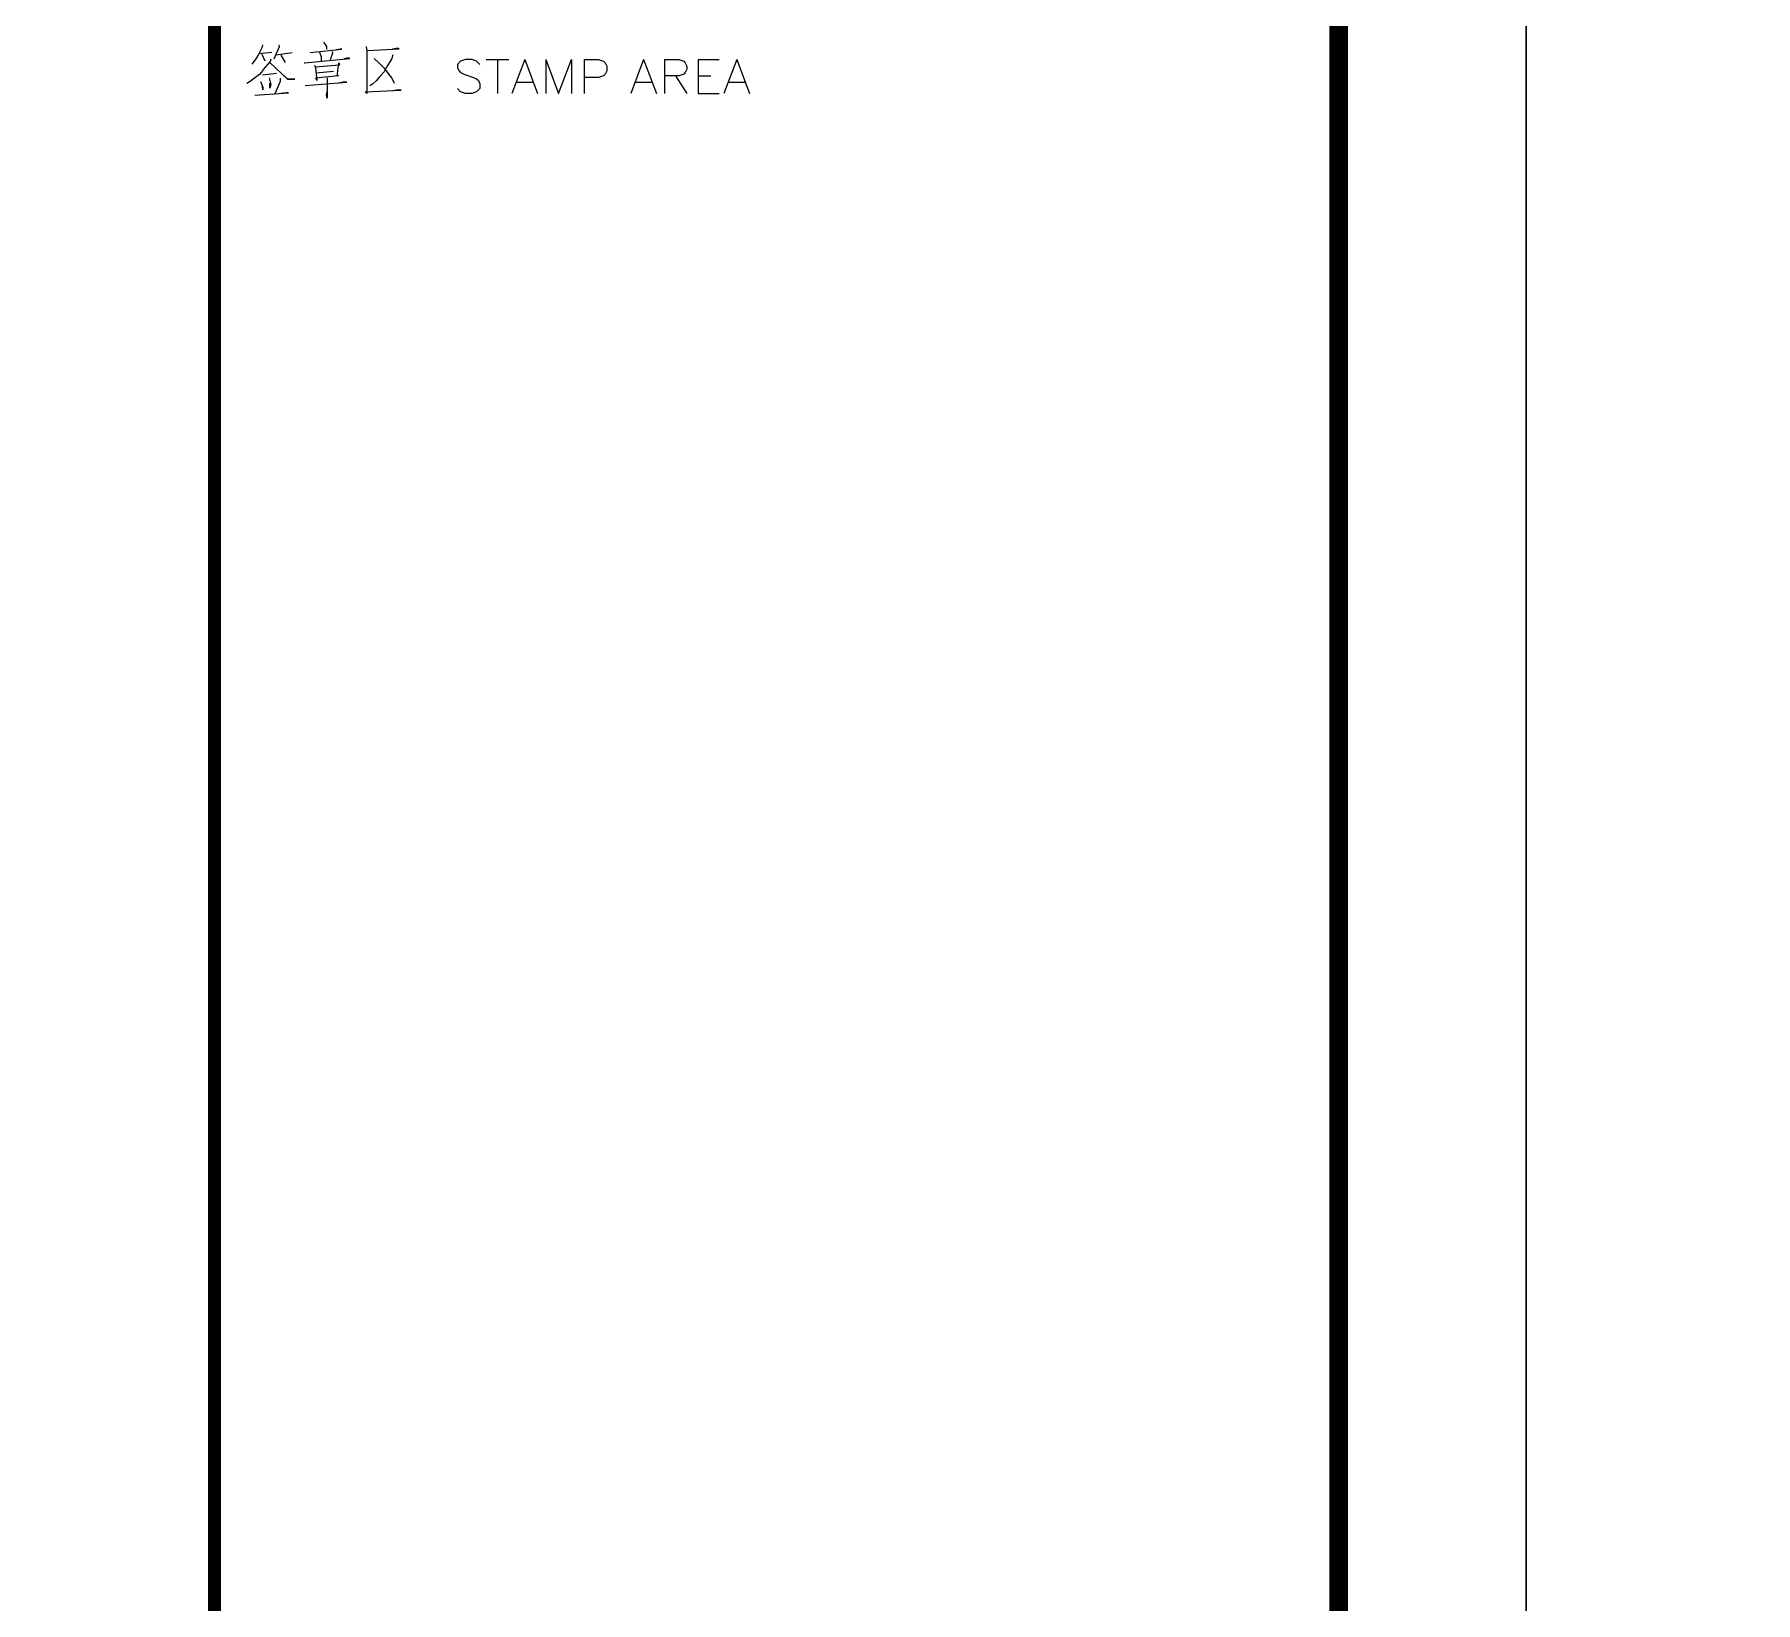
# Model space of a CAD drawing. Extents: x -9422388 to 15610651, y -1992469 to 953794.
# Drawn here: x -2521536 to -2512349, y -260617 to -252243 of the extents above; entities that cross this region are included whole.
import ezdxf

# ---------------------------------------------------------------- set-up
doc = ezdxf.new("R2010")
doc.units = 0
doc.header["$LTSCALE"] = 1000
doc.layers.add('PUB_TITLE', color=4, linetype='Continuous')

# ---------------------------------------------------------------- blocks, each defined once
blk = doc.blocks.new('TQ')
at = {"layer": 'PUB_TITLE', "const_width": 48.8}
blk.add_lwpolyline([(1746756.1, -758772.5), (1746756.1, -798756.5)], dxfattribs=at)
at = {"layer": 'PUB_TITLE'}
blk.add_lwpolyline([(1746756.1, -798756.5), (1750935.6, -798756.5), (1750935.6, -758772.5), (1746756.1, -758772.5)], close=True, dxfattribs=at)
at = {"layer": 'PUB_TITLE', "color": 140, "lineweight": 0}
for points in [[(1746933.9, -764424.2), (1746932.6, -764436), (1746919.5, -764460.1), (1746907.8, -764480.4), (1746894.7, -764496.7)], [(1746920.8, -764456.9), (1746968.6, -764452.3)], [(1746994.7, -764424.2), (1746996.7, -764432.7), (1746977.1, -764478.4)], [(1746984.9, -764462.1), (1747044.4, -764453.6)], [(1747111.7, -764453.6), (1747230, -764440.5), (1747223.4, -764440.5), (1747208.4, -764443.8)], [(1747146.3, -764452.3), (1747152.9, -764469.9), (1747152.9, -764483.7)], [(1747160.7, -764414.4), (1747170.5, -764427.5), (1747172.5, -764430.7), (1747172.5, -764440.5)], [(1747194, -764449), (1747195.3, -764455.6), (1747185.5, -764480.4)], [(1747320.2, -764430.7), (1747322.1, -764447.1), (1747322.1, -764605.2), (1747315.6, -764600), (1747450.2, -764593.5), (1747440.4, -764592.2), (1747418.9, -764595.4)], [(1747325.4, -764445.8), (1747442.4, -764439.2), (1747437.2, -764437.3), (1747417.6, -764440.5)], [(1746965.3, -764478.4), (1746963.3, -764486.9), (1746937.2, -764516.3), (1746935.9, -764519.6), (1746922.8, -764534.6), (1746899.3, -764552.3), (1746888.2, -764560.8), (1746876.4, -764568.6)], [(1746932.6, -764458.8), (1746943.7, -764483.7)], [(1746962, -764490.2), (1747028, -764552.3), (1747054.2, -764552.3), (1747028, -764551), (1747014.3, -764539.2)], [(1747003.2, -764463.4), (1747018.2, -764490.2)], [(1747088.8, -764491.5), (1747092.1, -764491.5), (1747259.4, -764475.2), (1747252.9, -764473.2), (1747238.5, -764476.5)], [(1747128, -764500), (1747131.3, -764509.8), (1747136.5, -764557.5), (1747133.3, -764547.7), (1747216.9, -764539.2), (1747211.7, -764541.2), (1747218.2, -764491.5), (1747220.2, -764500), (1747131.3, -764507.9)], [(1747418.9, -764462.1), (1747415.6, -764475.2), (1747407.8, -764488.2), (1747396, -764507.9), (1747386.2, -764524.8), (1747371.2, -764542.5), (1747356.8, -764558.8), (1747343.7, -764570.6), (1747333.9, -764577.1)], [(1747350.2, -764475.2), (1747366.6, -764491.5), (1747386.2, -764511.1), (1747404.5, -764534.6), (1747415.6, -764549), (1747424.1, -764567.3)], [(1747743, -764498), (1747730.6, -764485.6), (1747713, -764479.7), (1747689.4, -764479.7), (1747671.1, -764485.6), (1747659.4, -764498), (1747659.4, -764509.8), (1747665.3, -764521.6), (1747671.1, -764527.5), (1747682.9, -764534), (1747718.9, -764545.8), (1747730.6, -764551.6), (1747737.2, -764557.5), (1747743, -764569.3), (1747743, -764587.6), (1747730.6, -764599.4), (1747713, -764605.2), (1747689.4, -764605.2), (1747671.1, -764599.4), (1747659.4, -764587.6)], [(1747766.6, -764479.7), (1747850.2, -764479.7)], [(1747808.4, -764479.7), (1747808.4, -764605.2)], [(1747909.7, -764479.7), (1747862, -764605.2)], [(1747909.7, -764479.7), (1747957.4, -764605.2)], [(1747987.5, -764479.7), (1747987.5, -764605.2)], [(1747987.5, -764479.7), (1748035.2, -764605.2), (1748082.9, -764479.7), (1748082.9, -764605.2)], [(1748130.6, -764479.7), (1748130.6, -764605.2)], [(1748130.6, -764479.7), (1748184.2, -764479.7), (1748202.5, -764485.6), (1748208.4, -764492.2), (1748214.3, -764503.9), (1748214.3, -764521.6), (1748208.4, -764534), (1748202.5, -764539.9), (1748184.2, -764545.8), (1748130.6, -764545.8)], [(1748351.5, -764479.7), (1748303.8, -764605.2)], [(1748351.5, -764479.7), (1748399.2, -764605.2)], [(1748429.3, -764479.7), (1748429.3, -764605.2)], [(1748429.3, -764479.7), (1748482.9, -764479.7), (1748500.5, -764485.6), (1748506.4, -764492.2), (1748512.3, -764503.9), (1748512.3, -764515.7), (1748506.4, -764527.5), (1748500.5, -764534), (1748482.9, -764539.9), (1748429.3, -764539.9)], [(1748554.1, -764479.7), (1748554.1, -764605.2)], [(1748554.1, -764479.7), (1748631.9, -764479.7)], [(1748697.3, -764479.7), (1748649.6, -764605.2)], [(1748697.3, -764479.7), (1748745, -764605.2)], [(1746927.4, -764560.8), (1746935.9, -764582.4), (1746935.9, -764592.2), (1746933.9, -764579.1)], [(1746986.9, -764531.4), (1746933.9, -764537.9)], [(1746958.8, -764547.7), (1746965.3, -764572.6), (1746962, -764585.6), (1746962, -764567.3)], [(1746999.9, -764549), (1746999.9, -764560.8), (1746980.3, -764606.5)], [(1747093.4, -764575.8), (1747248.3, -764564.1), (1747239.8, -764562.1), (1747218.2, -764567.3)], [(1747134.6, -764529.4), (1747198.6, -764522.9)], [(1747174.4, -764547.7), (1747174.4, -764623.5), (1747172.5, -764611.8), (1747174.4, -764600)], [(1747880.3, -764563.4), (1747939.8, -764563.4)], [(1748321.5, -764563.4), (1748381.6, -764563.4)], [(1748470.5, -764539.9), (1748512.3, -764605.2)], [(1748554.1, -764539.9), (1748601.8, -764539.9)], [(1748667.9, -764563.4), (1748727.3, -764563.4)], [(1746905.8, -764611.8), (1747031.3, -764603.3), (1747022.8, -764603.3), (1747004.5, -764605.2)], [(1748554.1, -764605.2), (1748631.9, -764605.2)]]:
    blk.add_lwpolyline(points, dxfattribs=at)
blk = doc.blocks.new('图签')
at = {"xscale": 1.43572, "yscale": 1.43572, "zscale": 1.43572}
blk.add_blockref('TQ', (-231624.4, 689572.7), dxfattribs=at)

msp = doc.modelspace()

# ---------------------------------------------------------------- linework, layer by layer
at = {"layer": 'PUB_TITLE'}
for points in [[(-2597674.25692, -302583.96919), (-2513574.25692, -302583.96919), (-2513574.25692, -243183.96919), (-2597674.25692, -243183.96919)], [(-2513574.25692, -302583.96919), (-2429474.25692, -302583.96919), (-2429474.25692, -243183.96919), (-2513574.25692, -243183.96919)]]:
    msp.add_lwpolyline(points, close=True, dxfattribs=at)
at = {"layer": 'PUB_TITLE', "const_width": 100}
msp.add_lwpolyline([(-2595174.25692, -301583.96919), (-2514574.25692, -301583.96919), (-2514574.25692, -244183.96919), (-2595174.25692, -244183.96919)], close=True, dxfattribs=at)

# ---------------------------------------------------------------- block references
msp.add_blockref('图签', (-4796803.06659, 155628.18041))

doc.saveas('drawing.dxf')
